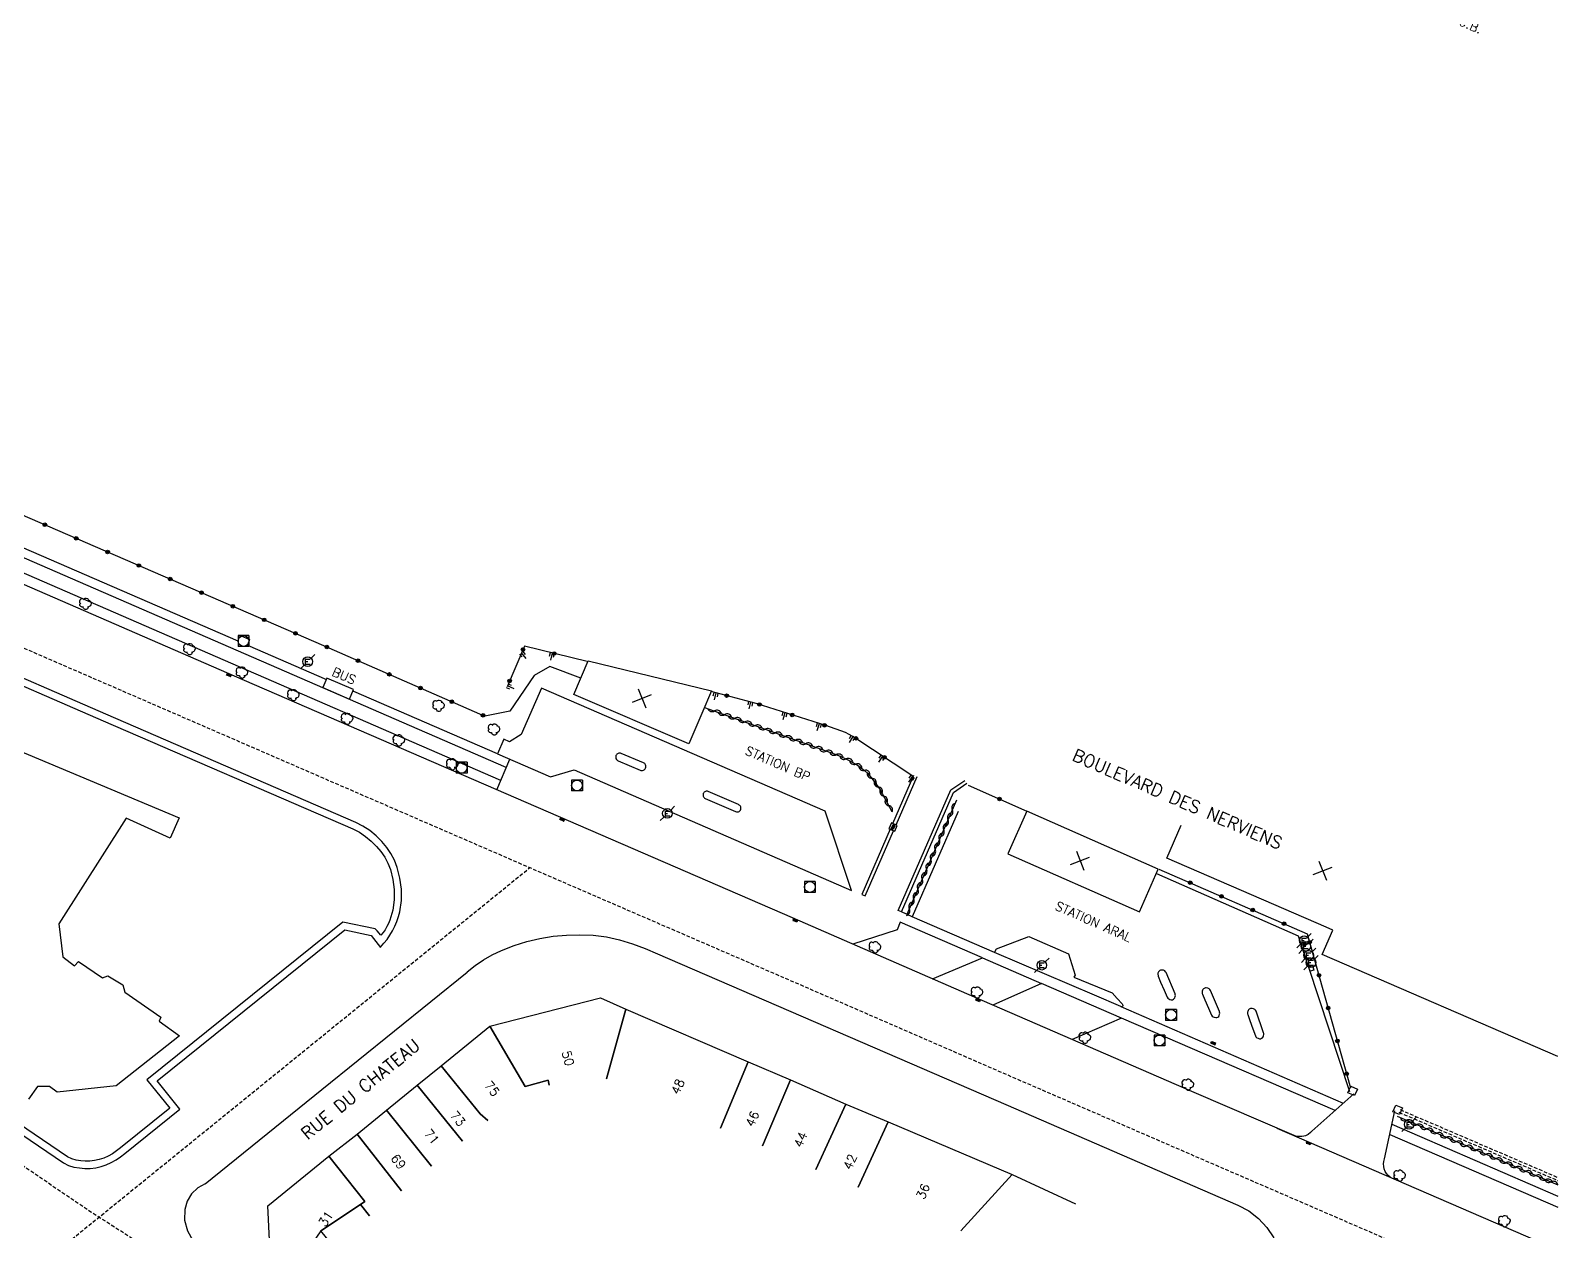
# Model space of a CAD drawing. Header units: millimetres. Extents: x 79999 to 81000, y 145000 to 146000.
# Drawn here: x 80787.5 to 81000.1, y 145178.2 to 145345.3 of the extents above; entities that cross this region are included whole.
import ezdxf
from ezdxf.enums import TextEntityAlignment as Align

# ---------------------------------------------------------------- set-up
doc = ezdxf.new("R2010")
doc.units = ezdxf.units.MM
doc.linetypes.add('DASHED', pattern=[0.75, 0.5, -0.25])
doc.layers.get('0').update_dxf_attribs({"linetype": 'CONTINUOUS'})
for name, color, linetype in [('W0001', 6, 'DASHED'), ('W0008', 7, 'CONTINUOUS'), ('W0100', 7, 'CONTINUOUS'), ('W0112', 1, 'DASHED'), ('W0211', 2, 'CONTINUOUS'), ('W0300', 7, 'CONTINUOUS'), ('W0302', 3, 'CONTINUOUS'), ('W0310', 3, 'CONTINUOUS'), ('W0322', 7, 'CONTINUOUS'), ('W0400', 7, 'CONTINUOUS'), ('W0420', 7, 'CONTINUOUS'), ('W0471', 7, 'CONTINUOUS'), ('w0984', 7, 'CONTINUOUS'), ('W0989', 7, 'CONTINUOUS'), ('W0991', 7, 'CONTINUOUS')]:
    doc.layers.add(name, color=color, linetype=linetype)
doc.styles.get("Standard").update_dxf_attribs({"font": 'romans.shx', "width": 0.85})

# ---------------------------------------------------------------- blocks, each defined once
blk = doc.blocks.new('t310o')
at = {"color": 0, "linetype": 'Continuous'}
for centre, start, end in [((-0.5, 0.38), 216.8699, 323.1304), ((0.5, -0.37), 36.8699, 143.1303)]:
    blk.add_arc(centre, 0.625, start, end, dxfattribs=at)
blk = doc.blocks.new('t322o')
at = {"color": 0, "linetype": 'Continuous'}
for radius in [0.25, 0.15]:
    blk.add_circle((0, 0), radius, dxfattribs=at)
blk = doc.blocks.new('t991o')
at = {"color": 0, "linetype": 'Continuous'}
for p, q in [((-1, 1), (1, -1)), ((-1, -1), (1, 1))]:
    blk.add_line(p, q, dxfattribs=at)
blk = doc.blocks.new('t211o')
at = {"color": 0, "linetype": 'Continuous'}
for p, q in [((-0.29, 0.5), (-0.29, 0)), ((0, 1), (0, 0)), ((0.29, 0.5), (0.29, 0))]:
    blk.add_line(p, q, dxfattribs=at)
blk = doc.blocks.new('T400')
for p, q in [((-0.15, 0.3), (0.15, 0.3)), ((-0.15, -0.25), (-0.15, 0.3)), ((-0.15, 0.15), (0.15, 0.15)), ((-0.15, 0), (0.15, 0)), ((0.15, 0.3), (0.15, -0.25)), ((-0.15, -0.15), (0.15, -0.15)), ((-0.15, -0.25), (-0.15, -0.3)), ((-0.15, -0.3), (0.15, -0.3)), ((0.15, -0.3), (0.15, -0.25))]:
    blk.add_line(p, q)
blk = doc.blocks.new('T300')
for p, q in [((-0.8, 0.51), (-0.86, 0.34)), ((-0.86, 0.34), (-0.86, 0.17)), ((-0.86, 0.17), (-0.74, 0.06)), ((-0.69, 0.63), (-0.8, 0.51)), ((-0.8, -0.06), (-0.74, 0.06)), ((-0.74, 0.06), (-0.69, 0.11)), ((-0.57, 0.69), (-0.69, 0.63)), ((-0.46, 0.69), (-0.57, 0.69)), ((-0.29, 0.63), (-0.46, 0.69)), ((-0.29, 0.63), (-0.17, 0.74)), ((-0.23, 0.57), (-0.29, 0.63)), ((-0.17, 0.74), (-0.06, 0.8)), ((-0.06, 0.8), (0.06, 0.8)), ((0.06, 0.8), (0.23, 0.74)), ((0.23, 0.74), (0.34, 0.63)), ((0.34, 0.63), (0.4, 0.51)), ((0.46, 0.46), (0.34, 0.46)), ((0.4, 0.51), (0.4, 0.46)), ((0.57, 0.4), (0.46, 0.46)), ((0.57, 0.4), (0.69, 0.29)), ((0.69, 0.29), (0.74, 0.17)), ((0.74, 0.06), (0.69, -0.17)), ((0.74, 0.17), (0.74, 0.06)), ((-0.8, -0.17), (-0.8, -0.06)), ((-0.8, -0.23), (-0.8, -0.17)), ((-0.74, -0.34), (-0.8, -0.23)), ((-0.69, -0.4), (-0.74, -0.34)), ((-0.51, -0.46), (-0.69, -0.4)), ((-0.4, -0.46), (-0.51, -0.46)), ((-0.4, -0.46), (-0.34, -0.46)), ((-0.34, -0.46), (-0.34, -0.4)), ((-0.34, -0.51), (-0.34, -0.46)), ((-0.29, -0.63), (-0.34, -0.51)), ((-0.17, -0.74), (-0.29, -0.63)), ((-0.06, -0.8), (-0.17, -0.74)), ((0.06, -0.8), (-0.06, -0.8)), ((0.17, -0.74), (0.06, -0.8)), ((0.23, -0.69), (0.17, -0.74)), ((0.29, -0.46), (0.23, -0.46)), ((0.29, -0.63), (0.23, -0.69)), ((0.46, -0.4), (0.29, -0.46)), ((0.34, -0.51), (0.29, -0.63)), ((0.34, -0.51), (0.34, -0.46)), ((0.57, -0.34), (0.46, -0.4)), ((0.63, -0.29), (0.57, -0.34)), ((0.69, -0.17), (0.63, -0.29))]:
    blk.add_line(p, q)
blk = doc.blocks.new('T420')
for p, q in [((0.75, 0.75), (-0.75, 0.75)), ((-0.75, 0.75), (-0.75, -0.75)), ((0.75, 0.75), (0.75, -0.75)), ((0.75, -0.75), (-0.75, -0.75))]:
    blk.add_line(p, q)
blk.add_ellipse((0, 0), major_axis=(-0.53, 0.53), ratio=1, start_param=3.926991, end_param=10.210176)
blk = doc.blocks.new('T471')
for p, q in [((-0.333334, 0.333334), (-0.333334, -0.333334)), ((-0.333334, 0.333334), (0.333334, 0.333334)), ((-0.333334, 0), (0, 0)), ((0.500001, 0.500001), (1.000002, 1.000002)), ((-0.500001, -0.500001), (-1.000002, -1.000002)), ((-0.333334, -0.333334), (0.333334, -0.333334))]:
    blk.add_line(p, q)
blk.add_ellipse((0, 0), major_axis=(0.471405, 0.471405), ratio=1, start_param=5.4977871438, end_param=11.780972451)
blk = doc.blocks.new('t112o')
at = {"color": 0, "linetype": 'Continuous'}
for p, q in [((-0.5, 0.5), (0.5, 0.5)), ((-0.5, -0.5), (-0.5, 0.5)), ((0.5, 0.5), (0.5, -0.5)), ((0.5, -0.5), (-0.5, -0.5))]:
    blk.add_line(p, q, dxfattribs=at)

msp = doc.modelspace()

# ---------------------------------------------------------------- linework, layer by layer
at = {"layer": 'W0001', "flags": 128}
for points in [[(80714.41, 145292.79), (80772.32, 145265.54), (80818.35, 145245.57), (80864.82, 145225.41), (80896, 145211.92), (80921.34, 145200.89), (80951.9, 145187.65), (80961.51, 145183.5), (81000, 145166.82)], [(80665.28, 145269.64), (80795.89, 145180.93), (80912.71, 145106.2), (80927.98, 145095.53), (80984.43, 145063.28), (81000, 145056.21)], [(80593.39, 145000), (80645.94, 145043.32), (80662.36, 145064.91), (80684.27, 145086.81), (80752.82, 145144.41), (80779.91, 145166.32), (80856.97, 145228.82)]]:
    msp.add_lwpolyline(points, dxfattribs=at)
at = {"layer": 'W0008'}
for p, q in [((80828.02, 145197.93), (80848.23, 145214.27)), ((80811.79, 145184.81), (80828.02, 145197.93))]:
    msp.add_line(p, q, dxfattribs=at)
at = {"layer": 'W0008', "flags": 128}
for points in [[(80718.8, 145302.6), (80724.64, 145300.06), (80724.9, 145300.75), (80726.25, 145300.15), (80725.93, 145299.57), (80770.11, 145280.36), (80770.44, 145281.14), (80771.72, 145280.64), (80771.72, 145280.64), (80771.39, 145279.85), (80816.33, 145260.39), (80816.72, 145261.12), (80817.95, 145260.56), (80817.68, 145259.76), (80828.66, 145254.99)], [(80853.69, 145242.76), (80718.48, 145301.46)], [(80971.63, 145197.36), (80965.78, 145192.14), (80965.59, 145191.98), (80965.26, 145191.71), (80965.1, 145191.6), (80964.92, 145191.52), (80964.65, 145191.44), (80964.38, 145191.4), (80964.08, 145191.39), (80963.77, 145191.41), (80963.55, 145191.45), (80963.34, 145191.53), (80949.41, 145197.55), (80918.86, 145210.79), (80893.51, 145221.82), (80862.33, 145235.31), (80815.86, 145255.47), (80769.84, 145275.43), (80716.6, 145298.52)], [(80852.92, 145240.96), (80717.76, 145299.65)], [(80852.47, 145244.65), (80859.86, 145241.47), (80863.13, 145242.42), (80901.73, 145225.65), (80898.08, 145236.67), (80858.58, 145253.78), (80855.77, 145247.36), (80854.13, 145246.34), (80853.34, 145246.7), (80852.47, 145244.65), (80832.46, 145253.34), (80832.35, 145253.39)], [(80852.35, 145239.64), (80854.19, 145243.91)], [(80907.46, 145234.95), (80910.4, 145241.7)], [(80907.92, 145234.75), (80910.86, 145241.5)], [(80921.63, 145216.99), (80910.18, 145221.99), (80908.66, 145222.65), (80908.2, 145222.85), (80915.53, 145239.62), (80917.48, 145240.96)], [(80908.66, 145222.65), (80915.93, 145239.29), (80917.76, 145240.55)], [(80916.56, 145236.63), (80910.18, 145221.99)], [(80907.11, 145234.15), (80903.16, 145225.08), (80903.62, 145224.88), (80907.57, 145233.95)], [(80971.08, 145197.61), (80963.92, 145219.26), (80944.2, 145227.94)], [(80919.94, 145216.25), (80908.5, 145221.24), (80908.06, 145220.16), (80901.93, 145218.15)], [(80912.98, 145213.33), (80919.94, 145216.25), (80928.18, 145212.7), (80921.39, 145209.69)], [(80969.01, 145195.02), (80945.44, 145205.24), (80939.31, 145207.89), (80928.18, 145212.7)], [(80939.22, 145209.49), (80970.13, 145196.03)], [(80939.31, 145207.89), (80932.42, 145204.91)], [(80976.68, 145185.74), (80976.41, 145185.98), (80976.18, 145186.25), (80975.99, 145186.56), (80975.86, 145186.89), (80975.78, 145187.23), (80975.76, 145187.59), (80975.8, 145187.95), (80975.89, 145188.29), (80977.33, 145194.96)], [(80960.92, 145192.57), (81000, 145175.64)], [(80976.93, 145193.11), (81000, 145183.13)], [(80976.62, 145191.69), (81000, 145181.56)]]:
    msp.add_lwpolyline(points, dxfattribs=at)
at = {"layer": 'W0008'}
for points in [[(80770.26, 145202.55), (80792.08, 145187.75), (80792.78, 145187.38), (80793.52, 145187.16), (80794.28, 145187.03), (80795.04, 145186.98), (80795.8, 145186.98), (80796.55, 145187.07), (80797.29, 145187.23), (80798.01, 145187.46), (80798.72, 145187.77), (80799.38, 145188.14), (80800.02, 145188.57), (80800.62, 145189.04), (80808.25, 145195.21), (80805.08, 145199.14), (80831.2, 145220.16), (80834.9, 145219.39), (80836.2, 145217.7), (80836.18, 145217.76), (80836.66, 145218.29), (80837.1, 145218.84), (80837.5, 145219.43), (80837.86, 145220.04), (80838.18, 145220.67), (80838.45, 145221.33), (80838.67, 145222), (80838.85, 145222.69), (80839.08, 145224.24), (80839.09, 145225.8), (80838.89, 145227.34), (80838.52, 145228.85), (80838.14, 145229.84), (80837.64, 145230.78), (80837.04, 145231.64), (80836.37, 145232.45), (80835.57, 145233.25), (80834.69, 145233.98), (80833.74, 145234.61), (80832.73, 145235.12), (80797.97, 145250.18), (80759.97, 145266.66)], [(80848.23, 145214.31), (80849.34, 145215.19), (80850.51, 145215.99), (80851.74, 145216.7), (80853.02, 145217.31), (80854.76, 145217.99), (80856.55, 145218.54), (80858.37, 145218.96), (80860.21, 145219.26), (80862.06, 145219.43), (80863.91, 145219.48), (80865.77, 145219.4), (80867.61, 145219.17), (80869.46, 145218.77), (80871.25, 145218.22), (80873.01, 145217.55), (80874.74, 145216.83), (80923.19, 145195.86), (80955.48, 145181.86), (80957, 145181.05), (80958.36, 145180), (80959.53, 145178.74), (80960.48, 145177.29)], [(80811.79, 145184.81), (80810.74, 145184.25), (80809.88, 145183.43), (80809.27, 145182.42), (80808.94, 145181.27), (80808.92, 145179.75), (80809.31, 145178.28), (80810.07, 145176.96), (80811.15, 145175.88)]]:
    msp.add_lwpolyline(points, dxfattribs=at)
at = {"layer": 'W0008', "flags": 128}
for points in [[(80869.25, 145243.67), (80872.33, 145242.38), (80872.43, 145242.34), (80872.54, 145242.33), (80872.65, 145242.34), (80872.76, 145242.37), (80872.86, 145242.42), (80872.94, 145242.49), (80873.01, 145242.58), (80873.06, 145242.67), (80873.07, 145242.68), (80873.1, 145242.79), (80873.11, 145242.89), (80873.1, 145243), (80873.07, 145243.11), (80873.02, 145243.21), (80872.95, 145243.29), (80872.86, 145243.36), (80872.77, 145243.41), (80869.69, 145244.71), (80869.58, 145244.75), (80869.47, 145244.76), (80869.36, 145244.75), (80869.26, 145244.72), (80869.16, 145244.66), (80869.07, 145244.6), (80869, 145244.51), (80868.95, 145244.41), (80868.95, 145244.41), (80868.92, 145244.3), (80868.91, 145244.19), (80868.92, 145244.08), (80868.95, 145243.98), (80869, 145243.88), (80869.07, 145243.8), (80869.15, 145243.73)], [(80881.1, 145239.15), (80881.1, 145239.14), (80881.07, 145239.05), (80881.06, 145238.94), (80881.07, 145238.84), (80881.1, 145238.74), (80881.14, 145238.65), (80881.21, 145238.57), (80881.29, 145238.5), (80881.38, 145238.45), (80885.6, 145236.61), (80885.7, 145236.57), (80885.8, 145236.56), (80885.9, 145236.57), (80886, 145236.6), (80886.09, 145236.64), (80886.18, 145236.71), (80886.24, 145236.79), (80886.29, 145236.88), (80886.3, 145236.88), (80886.33, 145236.98), (80886.34, 145237.08), (80886.33, 145237.19), (80886.3, 145237.28), (80886.26, 145237.38), (80886.19, 145237.46), (80886.11, 145237.52), (80886.02, 145237.58), (80881.8, 145239.42), (80881.7, 145239.45), (80881.6, 145239.46), (80881.49, 145239.46), (80881.4, 145239.43), (80881.3, 145239.38), (80881.22, 145239.32), (80881.16, 145239.24), (80881.1, 145239.15)], [(80907.27, 145235.03), (80906.93, 145234.23), (80907.75, 145233.87), (80908.1, 145234.67)], [(80921.63, 145216.99), (80921.92, 145217.51), (80926.38, 145219.23), (80931.91, 145216.81), (80932.84, 145213.85), (80932.68, 145213.6), (80938.01, 145211.38), (80938.7, 145210.61), (80939.38, 145209.85), (80939.47, 145209.69), (80939.48, 145209.57), (80939.45, 145209.52), (80939.4, 145209.48), (80939.31, 145209.47), (80939.22, 145209.49), (80935.53, 145211.09)], [(80945.25, 145211.76), (80945.66, 145210.79), (80945.74, 145210.65), (80945.86, 145210.55), (80946.03, 145210.47), (80946.22, 145210.43), (80946.38, 145210.44), (80946.53, 145210.5), (80946.64, 145210.59), (80946.71, 145210.72), (80946.76, 145210.88), (80946.79, 145211.05), (80946.78, 145211.17), (80946.75, 145211.28), (80945.52, 145214.21), (80945.44, 145214.34), (80945.32, 145214.45), (80945.14, 145214.53), (80944.94, 145214.57), (80944.83, 145214.57), (80944.72, 145214.54), (80944.62, 145214.49), (80944.53, 145214.43), (80944.46, 145214.34), (80944.41, 145214.23), (80944.37, 145214.12), (80944.36, 145214), (80944.38, 145213.77), (80944.39, 145213.71), (80944.74, 145212.9)], [(80951.42, 145209.28), (80951.83, 145208.31), (80951.91, 145208.17), (80952.03, 145208.07), (80952.21, 145207.99), (80952.4, 145207.95), (80952.56, 145207.97), (80952.71, 145208.02), (80952.82, 145208.12), (80952.89, 145208.24), (80952.94, 145208.41), (80952.96, 145208.57), (80952.95, 145208.69), (80952.92, 145208.81), (80951.68, 145211.72), (80951.6, 145211.86), (80951.48, 145211.96), (80951.3, 145212.05), (80951.1, 145212.09), (80950.99, 145212.08), (80950.88, 145212.06), (80950.78, 145212.01), (80950.69, 145211.94), (80950.62, 145211.85), (80950.57, 145211.75), (80950.53, 145211.63), (80950.53, 145211.52), (80950.54, 145211.29), (80950.56, 145211.23), (80950.91, 145210.42)], [(80957.59, 145206.4), (80957.94, 145205.41), (80958.01, 145205.27), (80958.13, 145205.16), (80958.3, 145205.07), (80958.49, 145205.02), (80958.65, 145205.02), (80958.8, 145205.07), (80958.91, 145205.15), (80958.99, 145205.27), (80959.05, 145205.43), (80959.09, 145205.6), (80959.09, 145205.72), (80959.06, 145205.84), (80958.02, 145208.83), (80957.94, 145208.97), (80957.83, 145209.08), (80957.65, 145209.18), (80957.46, 145209.23), (80957.35, 145209.23), (80957.24, 145209.21), (80957.14, 145209.17), (80957.05, 145209.11), (80956.97, 145209.02), (80956.91, 145208.92), (80956.87, 145208.81), (80956.85, 145208.7), (80956.85, 145208.46), (80956.86, 145208.4), (80957.16, 145207.57)]]:
    msp.add_lwpolyline(points, close=True, dxfattribs=at)
at = {"layer": 'W0100'}
for points in [[(80759.45, 145256.14), (80808.18, 145235.73), (80806.93, 145232.91), (80800.8, 145235.7), (80791.44, 145221), (80791.98, 145216.39), (80793.6, 145215.15), (80794.14, 145215.74), (80797.5, 145213.48), (80798.25, 145213.78), (80800.33, 145212.52), (80800.61, 145211.48), (80805.6, 145208.03), (80805.38, 145207.47), (80808.23, 145205.4), (80799.4, 145198.45), (80791.18, 145197.58), (80790.13, 145198.35), (80788.46, 145198.35), (80787.2, 145196.61)], [(80851.39, 145206.77), (80866.79, 145210.69), (80870.34, 145209.13), (80867.61, 145199.42)], [(80867.61, 145199.42), (80870.34, 145209.13)], [(80870.34, 145209.13), (80887.36, 145201.78), (80883.5, 145192.56)], [(80844.62, 145201.23), (80851.39, 145206.77), (80856.3, 145198.37), (80859.49, 145199.26), (80859.65, 145198.55)], [(80859.65, 145198.55), (80859.49, 145199.26), (80856.3, 145198.37), (80851.39, 145206.77)], [(80841.29, 145198.53), (80844.62, 145201.23), (80850.06, 145194.56), (80851.12, 145193.63)], [(80851.12, 145193.63), (80850.06, 145194.56), (80844.62, 145201.23)], [(80883.5, 145192.56), (80887.36, 145201.78)], [(80887.36, 145201.78), (80893.25, 145199.3), (80889.34, 145190.1)], [(80837.02, 145195.07), (80841.29, 145198.53), (80847.59, 145190.77)], [(80847.59, 145190.77), (80841.29, 145198.53)], [(80889.34, 145190.1), (80893.25, 145199.3)], [(80893.25, 145199.3), (80900.94, 145195.91), (80896.76, 145186.82)], [(80832.95, 145191.75), (80837.02, 145195.07), (80843.29, 145187.28)], [(80843.29, 145187.28), (80837.02, 145195.07)], [(80896.76, 145186.82), (80900.94, 145195.91)], [(80900.94, 145195.91), (80906.81, 145193.47), (80902.65, 145184.37)], [(80902.65, 145184.37), (80906.81, 145193.47)], [(80906.81, 145193.47), (80924.08, 145186.1), (80916.93, 145178.28)], [(80829, 145188.66), (80832.95, 145191.75), (80839.11, 145183.87)], [(80839.11, 145183.87), (80832.95, 145191.75)], [(80820.52, 145181.74), (80829, 145188.66), (80834.02, 145182.37), (80833.39, 145181.97), (80827.86, 145178.3), (80823.77, 145172.25), (80820.86, 145174.12), (80820.52, 145181.74)], [(80834.66, 145180.37), (80833.39, 145181.97), (80834.02, 145182.37), (80829, 145188.66)], [(80916.93, 145178.28), (80924.08, 145186.1)], [(80924.08, 145186.1), (80932.91, 145182.02)], [(80827.86, 145178.3), (80833.39, 145181.97), (80834.66, 145180.37)], [(80823.77, 145172.25), (80826.74, 145170.35), (80830.64, 145173.58), (80831.98, 145172.64), (80832.41, 145173.12), (80831.03, 145174.37), (80827.86, 145178.3), (80823.77, 145172.25)], [(80835.45, 145176.64), (80836.1, 145175.86), (80832.41, 145173.12), (80831.03, 145174.37), (80827.86, 145178.3)]]:
    msp.add_lwpolyline(points, dxfattribs=at)
at = {"layer": 'W0100', "flags": 128}
for points in [[(80880.9, 145250.27), (80879.09, 145246.05), (80863.09, 145252.9), (80865.08, 145257.59), (80882.23, 145253.4)], [(80828.17, 145253.86), (80831.88, 145252.28), (80832.43, 145253.58), (80828.73, 145255.16)], [(80944.42, 145228.61), (80926.1, 145236.68), (80923.47, 145230.73), (80941.78, 145222.66)], [(80966.06, 145214.56), (80965.53, 145214.4), (80965.34, 145215.05), (80965.87, 145215.21)]]:
    msp.add_lwpolyline(points, close=True, dxfattribs=at)
msp.add_lwpolyline([(81000, 145202.52), (80967.23, 145216.72), (80968.71, 145220.14), (80967.79, 145220.53), (80945.62, 145230.12), (80947.6, 145234.71)], dxfattribs=at)
at = {"layer": 'W0112', "flags": 128}
for points in [[(80977.9, 145194.78), (81000, 145185.29)], [(80978.06, 145195.15), (81000, 145185.72)]]:
    msp.add_lwpolyline(points, dxfattribs=at)
at = {"layer": 'W0211', "flags": 128}
msp.add_lwpolyline([(80864.06, 145255.18), (80859.75, 145256.81), (80857.55, 145255.53), (80854.19, 145250.58), (80850.71, 145249.89)], dxfattribs=at)
at = {"layer": 'W0302'}
msp.add_lwpolyline([(80759.58, 145265.74), (80797.57, 145249.26), (80832.33, 145234.21), (80833.25, 145233.74), (80834.11, 145233.17), (80834.9, 145232.51), (80835.63, 145231.78), (80836.23, 145231.06), (80836.77, 145230.28), (80837.22, 145229.45), (80837.56, 145228.56), (80837.9, 145227.18), (80838.09, 145225.76), (80838.09, 145224.33), (80837.88, 145222.91), (80837.76, 145222.43), (80837.63, 145221.97), (80837.48, 145221.5), (80837.29, 145221.05), (80837.08, 145220.61), (80836.83, 145220.18), (80836.54, 145219.78), (80836.21, 145219.41), (80835.73, 145220.03), (80835.46, 145220.3), (80830.94, 145221.23), (80803.67, 145199.29), (80806.85, 145195.36), (80799.99, 145189.81), (80799.45, 145189.4), (80798.89, 145189.01), (80798.3, 145188.68), (80797.67, 145188.4), (80797.04, 145188.2), (80796.4, 145188.06), (80795.75, 145187.98), (80795.09, 145187.97), (80794.47, 145188.02), (80793.84, 145188.1), (80793.22, 145188.28), (80792.64, 145188.58), (80770.82, 145203.38)], dxfattribs=at)
at = {"layer": 'W0310', "flags": 128}
for points in [[(80881.26, 145251.12), (80899.43, 145244.6), (80900.24, 145244.28), (80901.04, 145243.92), (80901.81, 145243.51), (80902.56, 145243.07), (80903.07, 145242.72), (80903.54, 145242.33), (80903.98, 145241.91), (80904.39, 145241.45), (80904.9, 145240.79), (80905.4, 145240.11), (80905.71, 145239.64), (80905.99, 145239.15), (80907.35, 145236.63)], [(80916.34, 145238.22), (80909.42, 145222.32)], [(80977.64, 145194.24), (81000, 145184.69)]]:
    msp.add_lwpolyline(points, dxfattribs=at)
at = {"layer": 'W0322', "flags": 128}
for points in [[(80721.34, 145306.07), (80828.23, 145259.73), (80850.71, 145249.89)], [(80864.96, 145257.49), (80856.2, 145259.61), (80853.79, 145253.99)], [(80910.26, 145241.54), (80901.93, 145247.08), (80900.87, 145247.6), (80898.14, 145248.58), (80888.48, 145251.66), (80882.2, 145253.31)], [(80917.98, 145240.3), (80926.1, 145236.68)], [(80944.5, 145228.62), (80965.15, 145219.6), (80971.18, 145198.17)]]:
    msp.add_lwpolyline(points, dxfattribs=at)

# ---------------------------------------------------------------- block references
at = {"layer": 'W0112'}
for p, rotation in [((80971.47, 145197.76), 336.0310158907615), ((80977.72, 145195.12), 336.1980799706959)]:
    msp.add_blockref('t112o', p, dxfattribs=dict(at, rotation=rotation))
at = {"layer": 'W0211'}
for p, rotation in [((80855.81, 145258.7), 218.5337501214586), ((80860.1, 145258.66), 166.442884452244), ((80853.84, 145254.1), 246.8105518658686), ((80882.9, 145253.13), 165.2832390309001), ((80887.73, 145251.86), 165.2832390309166), ((80892.51, 145250.38), 162.3130236630673), ((80897.27, 145248.86), 162.3130236628175), ((80901.94, 145247.08), 150.143032233087), ((80906.1, 145244.31), 146.3767413687147), ((80910.26, 145241.54), 146.3767413687819)]:
    msp.add_blockref('t211o', p, dxfattribs=dict(at, rotation=rotation))
at = {"layer": 'W0300'}
for p in [(80795.16, 145265.53), (80809.63, 145259.22), (80816.94, 145255.95), (80824.09, 145252.82), (80844.3, 145251.34), (80831.57, 145249.52), (80838.77, 145246.52), (80852.02, 145248.04), (80846.21, 145243.19), (80905.03, 145217.74), (80919.23, 145211.45), (80934.24, 145205.15), (80948.57, 145198.62), (80978.05, 145185.96), (80992.62, 145179.61)]:
    msp.add_blockref('T300', p, dxfattribs=at)
at = {"layer": 'W0310'}
for p, rotation in [((80882.67, 145250.62), 340.2515105150458), ((80884.08, 145250.11), 340.2515105150458), ((80885.5, 145249.6), 340.2515105150458), ((80886.91, 145249.1), 340.2515105150458), ((80888.32, 145248.59), 340.2515105150458), ((80889.73, 145248.08), 340.2515105150458), ((80891.14, 145247.58), 340.2515105150458), ((80892.56, 145247.07), 340.2515105150458), ((80893.97, 145246.56), 340.2515105150458), ((80895.38, 145246.06), 340.2515105150458), ((80896.79, 145245.55), 340.2515105150458), ((80898.2, 145245.04), 340.2515105150458), ((80899.61, 145244.53), 338.6636270409325), ((80900.99, 145243.94), 335.4878600966712), ((80902.31, 145243.22), 329.1363262041517), ((80903.52, 145242.35), 320.7058249520593), ((80904.54, 145241.25), 308.1926308975605), ((80905.44, 145240.05), 303.2338371233215), ((80906.2, 145238.76), 298.336935633538), ((80906.91, 145237.44), 298.336935633538), ((80915.74, 145236.84), 246.484683964033), ((80914.55, 145234.09), 246.484683964033), ((80915.14, 145235.47), 246.484683964033), ((80913.35, 145231.34), 246.484683964033), ((80913.95, 145232.72), 246.484683964033), ((80912.75, 145229.97), 246.484683964033), ((80911.55, 145227.21), 246.484683964033), ((80912.15, 145228.59), 246.484683964033), ((80910.95, 145225.84), 246.484683964033), ((80909.76, 145223.09), 246.484683964033), ((80910.36, 145224.46), 246.484683964033), ((80979.02, 145193.65), 336.8923353840892), ((80980.4, 145193.06), 336.8923353840892), ((80981.78, 145192.47), 336.8923353840892), ((80983.16, 145191.88), 336.8923353840892), ((80984.54, 145191.29), 336.8923353840892), ((80985.92, 145190.7), 336.8923353840892), ((80987.3, 145190.11), 336.8923353840892), ((80988.68, 145189.53), 336.8923353840892), ((80990.06, 145188.94), 336.8923353840892), ((80991.44, 145188.35), 336.8923353840892), ((80992.82, 145187.76), 336.8923353840892), ((80994.2, 145187.17), 336.8923353840892), ((80995.58, 145186.58), 336.8923353840892), ((80996.96, 145185.99), 336.8923353840892), ((80998.34, 145185.4), 336.8923353840892), ((80999.08, 145185.09), 336.8923353840892)]:
    msp.add_blockref('t310o', p, dxfattribs=dict(at, rotation=rotation))
at = {"layer": 'W0322'}
for p, rotation in [((80789.48, 145276.52), 336.5594009325168), ((80793.84, 145274.63), 336.5594009325168), ((80798.2, 145272.74), 336.5594009325168), ((80802.56, 145270.85), 336.5594009325168), ((80806.92, 145268.97), 336.5594009325168), ((80811.27, 145267.08), 336.5594009325168), ((80815.63, 145265.19), 336.5594009325168), ((80819.99, 145263.3), 336.5594009325168), ((80824.35, 145261.41), 336.5594009325168), ((80828.71, 145259.52), 336.3711087709749), ((80833.06, 145257.61), 336.3711087709749), ((80856.01, 145259.16), 246.8105518659608), ((80860.34, 145258.61), 166.4428844522682), ((80837.41, 145255.71), 336.3711087709749), ((80841.76, 145253.8), 336.3711087709749), ((80854.14, 145254.79), 246.8105518659608), ((80846.11, 145251.9), 336.3711087709749), ((80884.35, 145252.75), 165.2832390309233), ((80888.93, 145251.52), 162.3130236629542), ((80850.46, 145250), 336.3711087709749), ((80893.46, 145250.07), 162.3130236629542), ((80897.98, 145248.63), 162.3130236629542), ((80902.35, 145246.8), 146.3767413687894), ((80906.31, 145244.17), 146.3767413687894), ((80922.32, 145238.37), 335.9799592483341), ((80948.86, 145226.72), 336.4168650571598), ((80953.21, 145224.82), 336.4168650571598), ((80957.56, 145222.92), 336.4168650571598), ((80961.92, 145221.02), 336.4168650571598), ((80965.48, 145218.43), 285.7091461853855), ((80966.77, 145213.85), 285.7091461853855), ((80968.05, 145209.28), 285.7091461853855), ((80969.34, 145204.71), 285.7091461853855), ((80970.63, 145200.14), 285.7091461853855)]:
    msp.add_blockref('t322o', p, dxfattribs=dict(at, rotation=rotation))
at = {"layer": 'W0400'}
for p, rotation in [((80815.1, 145255.63), 66.55103357024676), ((80861.48, 145235.52), 66.54932834201126), ((80907.51, 145234.45), 156.4601218095431), ((80893.89, 145221.49), 246.4846839652656), ((80919.33, 145210.42), 246.5755550906691), ((80952.07, 145204.39), 66.18585185115226), ((80965.32, 145190.5), 246.5727903677723)]:
    msp.add_blockref('T400', p, dxfattribs=dict(at, rotation=rotation))
at = {"layer": 'W0420'}
for p in [(80817.13, 145260.35), (80847.47, 145242.72), (80863.52, 145240.25), (80895.93, 145226.13), (80946.19, 145208.32), (80944.57, 145204.78)]:
    msp.add_blockref('T420', p, dxfattribs=at)
at = {"layer": 'W0471'}
for p in [(80826.05, 145257.48), (80876.11, 145236.36), (80964.71, 145218.67), (80964.95, 145217.88), (80965.33, 145216.62), (80928.21, 145215.24), (80965.66, 145215.6), (80979.32, 145193.09)]:
    msp.add_blockref('T471', p, dxfattribs=at)
at = {"layer": 'W0991'}
for p, rotation in [((80872.56, 145252.38), 336.8105518659416), ((80933.53, 145229.77), 336.2043865824569), ((80967.29, 145228.38), 336.62685891308)]:
    msp.add_blockref('t991o', p, dxfattribs=dict(at, rotation=rotation))

# ---------------------------------------------------------------- texts
at = {"layer": 'w0984'}
for s, rotation, p in [('PARKING S.N.C.B.', 336.4123, (80982.7, 145348.3)), ('STATION BP', 336.5714, (80891.47, 145243.29)), ('STATION ARAL', 336.2044, (80935.4, 145221.3))]:
    msp.add_text(s, height=1.25, rotation=rotation, dxfattribs=at).set_placement(p, align=Align.MIDDLE)
at = {"layer": 'W0989'}
for s, rotation, p in [('BOULEVARD DES NERVIENS', 336.5443, (80947.08, 145238.36)), ('RUE DU CHATEAU', 39.2004, (80833.4, 145198))]:
    msp.add_text(s, height=1.75, rotation=rotation, dxfattribs=at).set_placement(p, align=Align.MIDDLE)
at = {"layer": 'W0991'}
for s, rotation, p in [('BUS', 336.8697, (80831.11, 145255.5)), ('50', 285.4435, (80862.28, 145202.29)), ('75', 309.043, (80851.7, 145198.06)), ('48', 66.7241, (80877.56, 145198.35)), ('73', 308.9877, (80846.95, 145193.9)), ('46', 66.7286, (80887.94, 145193.87)), ('71', 308.974, (80843.32, 145191.36)), ('44', 66.7274, (80894.64, 145190.97)), ('69', 308.9602, (80838.67, 145187.91)), ('42', 66.7252, (80901.52, 145187.89)), ('36', 66.7205, (80911.68, 145183.77)), ('31', 56.5865, (80828.58, 145179.96))]:
    msp.add_text(s, height=1.25, rotation=rotation, dxfattribs=at).set_placement(p, align=Align.MIDDLE)

doc.saveas('drawing.dxf')
